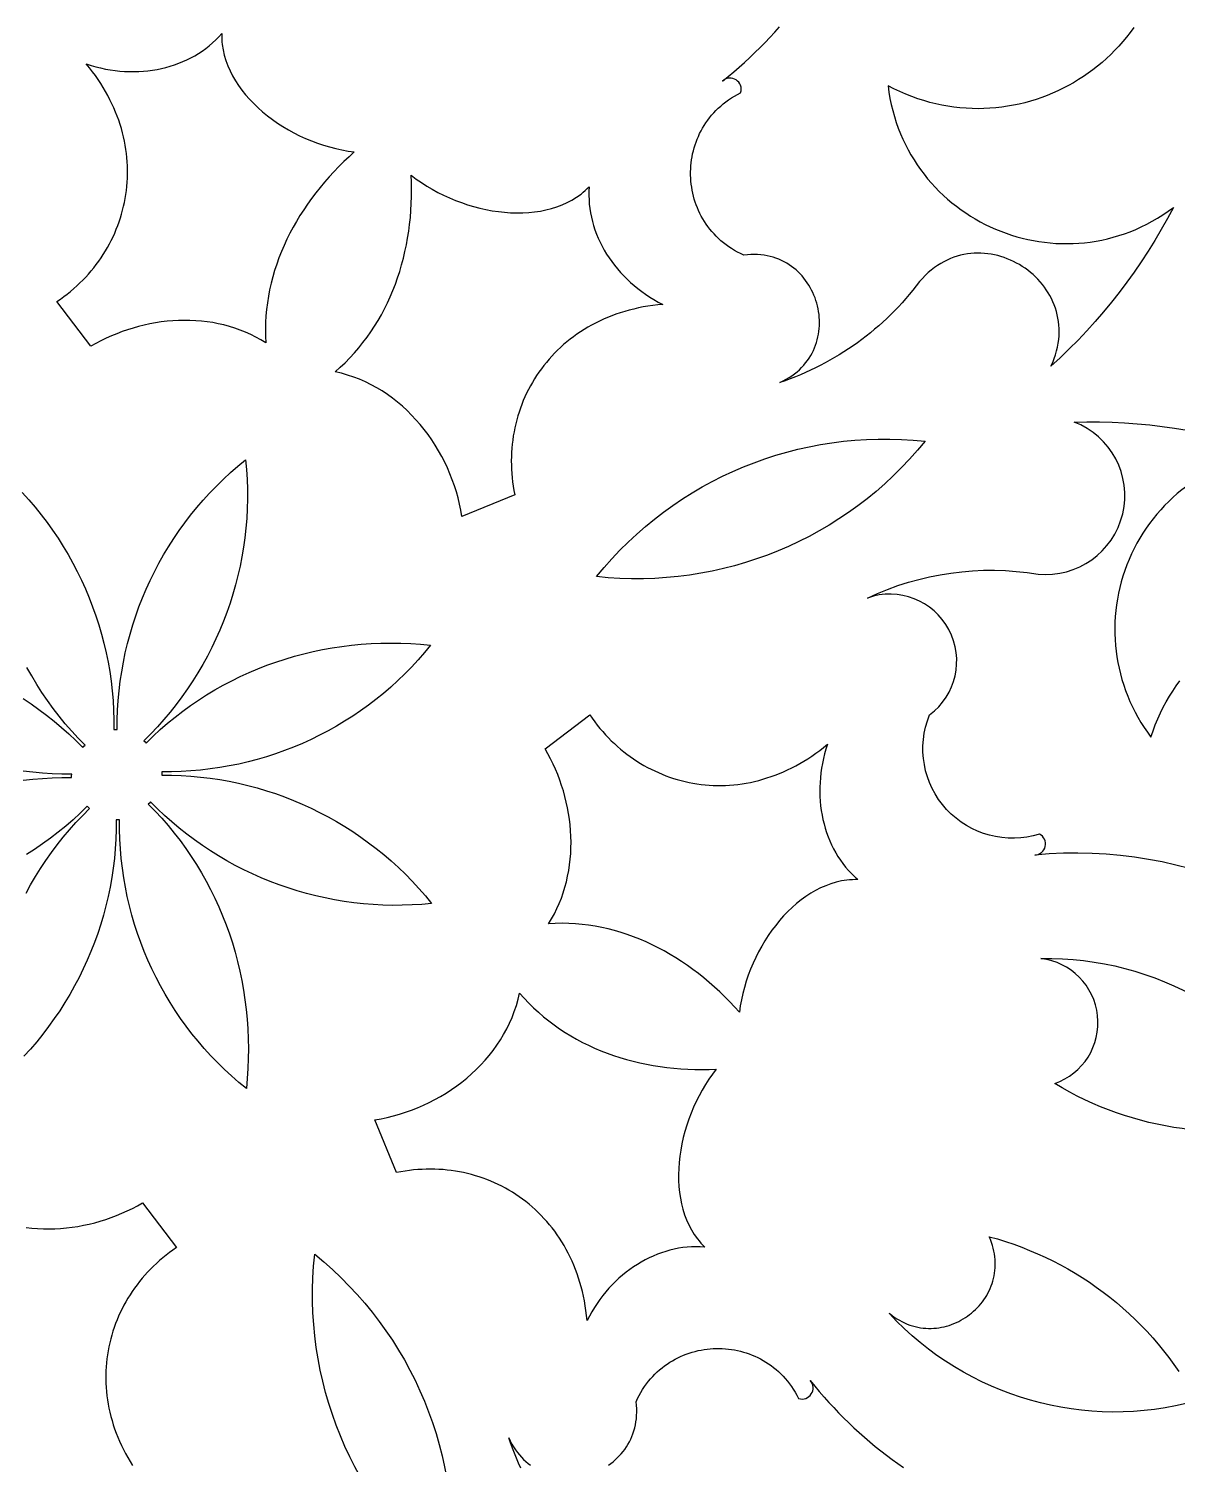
# Model space of a CAD drawing. Extents: x -660 to 660, y -460 to 460.
# Drawn here: x -214.5 to -144.9, y -41.8 to 45.2 of the extents above; entities that cross this region are included whole.
import ezdxf

# ---------------------------------------------------------------- set-up
doc = ezdxf.new("R2010")
doc.units = 0
doc.layers.add('LAYER_1', color=18, linetype='CONTINUOUS')

msp = doc.modelspace()

# ---------------------------------------------------------------- linework, layer by layer
at = {"layer": 'LAYER_1'}
for points in [[(-147.539, 45.248), (-147.75, 44.958), (-147.97, 44.676), (-148.198, 44.401), (-148.434, 44.134), (-148.678, 43.874), (-148.93, 43.623), (-149.189, 43.38), (-149.455, 43.144), (-149.728, 42.918), (-150.007, 42.699), (-150.293, 42.49), (-150.584, 42.289), (-150.882, 42.097), (-151.186, 41.914), (-151.494, 41.741), (-151.808, 41.577), (-152.127, 41.422), (-152.45, 41.277), (-152.778, 41.142), (-153.11, 41.017), (-153.446, 40.902), (-153.786, 40.797), (-154.129, 40.702), (-154.476, 40.619), (-154.825, 40.545), (-155.177, 40.483), (-155.532, 40.432), (-155.889, 40.391), (-156.247, 40.362), (-156.608, 40.345), (-156.97, 40.339), (-157.334, 40.344), (-157.698, 40.362), (-158.063, 40.391), (-158.429, 40.433), (-158.795, 40.486), (-159.162, 40.553), (-159.528, 40.631), (-159.893, 40.723), (-160.258, 40.827), (-160.623, 40.944), (-160.986, 41.075), (-161.347, 41.218), (-161.707, 41.376), (-162.066, 41.546), (-162.422, 41.731), (-162.369, 41.345), (-162.304, 40.965), (-162.226, 40.591), (-162.137, 40.224), (-162.037, 39.864), (-161.925, 39.51), (-161.802, 39.163), (-161.668, 38.824), (-161.523, 38.491), (-161.369, 38.165), (-161.204, 37.847), (-161.03, 37.536), (-160.846, 37.232), (-160.653, 36.936), (-160.452, 36.648), (-160.241, 36.368), (-160.022, 36.096), (-159.795, 35.831), (-159.56, 35.575), (-159.318, 35.327), (-159.068, 35.088), (-158.811, 34.857), (-158.548, 34.635), (-158.277, 34.422), (-158.001, 34.217), (-157.718, 34.021), (-157.43, 33.835), (-157.136, 33.657), (-156.837, 33.489), (-156.533, 33.331), (-156.225, 33.182), (-155.912, 33.042), (-155.594, 32.913), (-155.273, 32.793), (-154.949, 32.683), (-154.62, 32.583), (-154.289, 32.494), (-153.955, 32.415), (-153.618, 32.346), (-153.279, 32.288), (-152.938, 32.241), (-152.596, 32.204), (-152.251, 32.178), (-151.906, 32.163), (-151.559, 32.16), (-151.212, 32.167), (-150.864, 32.186), (-150.516, 32.216), (-150.168, 32.258), (-149.821, 32.312), (-149.474, 32.377), (-149.128, 32.455), (-148.783, 32.544), (-148.439, 32.645), (-148.097, 32.759), (-147.757, 32.885), (-147.42, 33.024), (-147.084, 33.175), (-146.752, 33.339), (-146.422, 33.515), (-146.095, 33.705), (-145.772, 33.908), (-145.453, 34.123), (-145.138, 34.352), (-145.498, 33.677), (-145.872, 33.011), (-146.26, 32.353), (-146.663, 31.705), (-147.08, 31.066), (-147.511, 30.437), (-147.956, 29.818), (-148.414, 29.209), (-148.886, 28.61), (-149.371, 28.022), (-149.869, 27.445), (-150.38, 26.878), (-150.904, 26.323), (-151.44, 25.78), (-151.989, 25.248), (-152.55, 24.728), (-152.446, 24.964), (-152.354, 25.199), (-152.276, 25.432), (-152.209, 25.664), (-152.155, 25.894), (-152.113, 26.122), (-152.083, 26.348), (-152.063, 26.572), (-152.055, 26.793), (-152.058, 27.012), (-152.071, 27.227), (-152.095, 27.44), (-152.128, 27.649), (-152.171, 27.856), (-152.224, 28.058), (-152.286, 28.257), (-152.356, 28.452), (-152.435, 28.642), (-152.523, 28.829), (-152.618, 29.011), (-152.721, 29.188), (-152.832, 29.36), (-152.949, 29.528), (-153.074, 29.69), (-153.205, 29.847), (-153.343, 29.999), (-153.486, 30.144), (-153.636, 30.284), (-153.791, 30.418), (-153.951, 30.545), (-154.116, 30.666), (-154.286, 30.78), (-154.46, 30.888), (-154.638, 30.988), (-154.82, 31.082), (-155.006, 31.168), (-155.195, 31.246), (-155.387, 31.317), (-155.581, 31.38), (-155.778, 31.435), (-155.977, 31.482), (-156.178, 31.52), (-156.381, 31.549), (-156.585, 31.57), (-156.79, 31.582), (-156.996, 31.585), (-157.202, 31.578), (-157.408, 31.562), (-157.615, 31.536), (-157.821, 31.5), (-158.026, 31.455), (-158.231, 31.399), (-158.434, 31.332), (-158.636, 31.256), (-158.836, 31.168), (-159.034, 31.069), (-159.23, 30.96), (-159.423, 30.838), (-159.613, 30.706), (-159.8, 30.562), (-159.984, 30.406), (-160.164, 30.238), (-160.34, 30.057), (-160.512, 29.865), (-160.714, 29.599), (-160.921, 29.338), (-161.132, 29.081), (-161.348, 28.829), (-161.569, 28.581), (-161.794, 28.337), (-162.023, 28.098), (-162.257, 27.864), (-162.495, 27.634), (-162.737, 27.409), (-162.984, 27.188), (-163.234, 26.973), (-163.488, 26.762), (-163.746, 26.556), (-164.008, 26.355), (-164.274, 26.159), (-164.543, 25.969), (-164.816, 25.783), (-165.092, 25.602), (-165.372, 25.427), (-165.655, 25.257), (-165.941, 25.092), (-166.231, 24.933), (-166.524, 24.779), (-166.82, 24.631), (-167.119, 24.488), (-167.421, 24.35), (-167.725, 24.219), (-168.033, 24.093), (-168.343, 23.972), (-168.656, 23.858), (-168.971, 23.749), (-168.776, 23.842), (-168.59, 23.942), (-168.413, 24.047), (-168.245, 24.158), (-168.085, 24.275), (-167.933, 24.397), (-167.79, 24.524), (-167.656, 24.656), (-167.529, 24.792), (-167.411, 24.932), (-167.301, 25.076), (-167.199, 25.224), (-167.105, 25.376), (-167.019, 25.53), (-166.941, 25.688), (-166.871, 25.848), (-166.808, 26.01), (-166.753, 26.174), (-166.705, 26.341), (-166.665, 26.509), (-166.632, 26.678), (-166.607, 26.848), (-166.588, 27.019), (-166.577, 27.191), (-166.573, 27.363), (-166.576, 27.534), (-166.586, 27.706), (-166.603, 27.877), (-166.627, 28.047), (-166.657, 28.216), (-166.694, 28.384), (-166.738, 28.551), (-166.788, 28.715), (-166.844, 28.877), (-166.907, 29.037), (-166.976, 29.195), (-167.052, 29.349), (-167.133, 29.501), (-167.221, 29.648), (-167.314, 29.793), (-167.413, 29.933), (-167.519, 30.069), (-167.629, 30.201), (-167.746, 30.327), (-167.868, 30.449), (-167.996, 30.566), (-168.129, 30.677), (-168.268, 30.782), (-168.412, 30.881), (-168.561, 30.974), (-168.715, 31.061), (-168.875, 31.14), (-169.039, 31.213), (-169.208, 31.278), (-169.382, 31.335), (-169.561, 31.385), (-169.745, 31.426), (-169.933, 31.459), (-170.126, 31.484), (-170.323, 31.499), (-170.525, 31.505), (-170.731, 31.502), (-170.942, 31.489), (-171.156, 31.466), (-171.35, 31.557), (-171.538, 31.653), (-171.721, 31.755), (-171.897, 31.862), (-172.067, 31.974), (-172.231, 32.092), (-172.389, 32.214), (-172.541, 32.341), (-172.688, 32.473), (-172.828, 32.608), (-172.962, 32.748), (-173.09, 32.892), (-173.212, 33.04), (-173.328, 33.191), (-173.438, 33.346), (-173.542, 33.504), (-173.64, 33.665), (-173.731, 33.828), (-173.817, 33.995), (-173.897, 34.164), (-173.971, 34.335), (-174.038, 34.508), (-174.1, 34.684), (-174.155, 34.861), (-174.205, 35.039), (-174.248, 35.219), (-174.285, 35.401), (-174.316, 35.583), (-174.341, 35.766), (-174.36, 35.95), (-174.373, 36.134), (-174.38, 36.319), (-174.38, 36.503), (-174.375, 36.688), (-174.363, 36.872), (-174.346, 37.056), (-174.322, 37.24), (-174.292, 37.422), (-174.256, 37.604), (-174.214, 37.785), (-174.166, 37.964), (-174.111, 38.141), (-174.051, 38.317), (-173.984, 38.491), (-173.911, 38.663), (-173.832, 38.833), (-173.747, 39), (-173.655, 39.165), (-173.558, 39.327), (-173.454, 39.486), (-173.344, 39.642), (-173.228, 39.794), (-173.106, 39.943), (-172.978, 40.088), (-172.843, 40.23), (-172.703, 40.367), (-172.556, 40.5), (-172.403, 40.629), (-172.243, 40.752), (-172.078, 40.872), (-171.906, 40.986), (-171.728, 41.095), (-171.544, 41.199), (-171.353, 41.297), (-171.323, 41.419), (-171.314, 41.537), (-171.326, 41.649), (-171.357, 41.754), (-171.403, 41.851), (-171.464, 41.938), (-171.538, 42.015), (-171.622, 42.079), (-171.715, 42.131), (-171.815, 42.167), (-171.919, 42.188), (-172.027, 42.192), (-172.135, 42.178), (-172.242, 42.143), (-172.347, 42.088), (-172.446, 42.011), (-172.105, 42.286), (-171.769, 42.566), (-171.439, 42.851), (-171.114, 43.141), (-170.794, 43.436), (-170.481, 43.735), (-170.172, 44.039), (-169.87, 44.348), (-169.573, 44.661), (-169.282, 44.978), (-168.997, 45.3)], [(-214.864, 17.076), (-214.469, 16.638), (-214.088, 16.191), (-213.72, 15.734), (-213.365, 15.268), (-213.025, 14.793), (-212.698, 14.309), (-212.385, 13.817), (-212.087, 13.317), (-211.803, 12.809), (-211.534, 12.294), (-211.279, 11.771), (-211.039, 11.242), (-210.814, 10.707), (-210.605, 10.165), (-210.41, 9.618), (-210.231, 9.065), (-210.067, 8.508), (-209.919, 7.945), (-209.787, 7.378), (-209.671, 6.807), (-209.571, 6.232), (-209.488, 5.653), (-209.42, 5.071), (-209.37, 4.487), (-209.336, 3.899), (-209.319, 3.31), (-209.318, 2.719), (-209.217, 2.722), (-209.116, 2.717), (-209.113, 3.307), (-209.092, 3.896), (-209.055, 4.483), (-209.001, 5.067), (-208.931, 5.648), (-208.845, 6.226), (-208.742, 6.801), (-208.624, 7.371), (-208.489, 7.938), (-208.339, 8.5), (-208.174, 9.057), (-207.993, 9.608), (-207.796, 10.155), (-207.585, 10.695), (-207.358, 11.23), (-207.117, 11.758), (-206.861, 12.279), (-206.59, 12.793), (-206.305, 13.3), (-206.005, 13.799), (-205.691, 14.29), (-205.363, 14.772), (-205.021, 15.246), (-204.666, 15.711), (-204.296, 16.166), (-203.914, 16.612), (-203.517, 17.048), (-203.108, 17.473), (-202.685, 17.888), (-202.25, 18.291), (-201.801, 18.684), (-201.34, 19.064), (-201.286, 18.469), (-201.249, 17.875), (-201.229, 17.282), (-201.226, 16.69), (-201.24, 16.1), (-201.271, 15.512), (-201.318, 14.927), (-201.382, 14.344), (-201.462, 13.765), (-201.559, 13.189), (-201.671, 12.616), (-201.8, 12.048), (-201.944, 11.484), (-202.104, 10.925), (-202.279, 10.371), (-202.47, 9.822), (-202.676, 9.279), (-202.897, 8.742), (-203.133, 8.211), (-203.383, 7.687), (-203.649, 7.17), (-203.929, 6.661), (-204.223, 6.159), (-204.532, 5.665), (-204.855, 5.179), (-205.192, 4.702), (-205.543, 4.235), (-205.907, 3.776), (-206.286, 3.327), (-206.677, 2.888), (-207.082, 2.459), (-207.5, 2.041), (-207.425, 1.973), (-207.357, 1.899), (-206.936, 2.314), (-206.504, 2.715), (-206.061, 3.102), (-205.608, 3.474), (-205.146, 3.833), (-204.674, 4.177), (-204.192, 4.506), (-203.702, 4.821), (-203.203, 5.122), (-202.696, 5.408), (-202.181, 5.679), (-201.659, 5.935), (-201.129, 6.176), (-200.592, 6.403), (-200.049, 6.614), (-199.5, 6.81), (-198.944, 6.991), (-198.383, 7.157), (-197.817, 7.308), (-197.246, 7.443), (-196.67, 7.563), (-196.09, 7.667), (-195.506, 7.756), (-194.919, 7.828), (-194.328, 7.886), (-193.734, 7.927), (-193.138, 7.953), (-192.539, 7.962), (-191.939, 7.956), (-191.336, 7.933), (-190.733, 7.894), (-190.128, 7.839), (-190.502, 7.383), (-190.888, 6.939), (-191.286, 6.508), (-191.695, 6.09), (-192.115, 5.684), (-192.546, 5.292), (-192.988, 4.913), (-193.439, 4.547), (-193.901, 4.194), (-194.371, 3.855), (-194.851, 3.53), (-195.339, 3.219), (-195.836, 2.922), (-196.341, 2.64), (-196.853, 2.371), (-197.373, 2.118), (-197.9, 1.879), (-198.434, 1.654), (-198.974, 1.445), (-199.519, 1.251), (-200.071, 1.073), (-200.628, 0.909), (-201.19, 0.762), (-201.756, 0.63), (-202.327, 0.514), (-202.902, 0.414), (-203.48, 0.331), (-204.061, 0.264), (-204.646, 0.213), (-205.233, 0.179), (-205.822, 0.162), (-206.414, 0.162), (-206.41, 0.061), (-206.416, -0.04), (-205.825, -0.044), (-205.236, -0.065), (-204.649, -0.102), (-204.065, -0.156), (-203.484, -0.226), (-202.906, -0.312), (-202.332, -0.415), (-201.761, -0.533), (-201.195, -0.667), (-200.633, -0.817), (-200.076, -0.983), (-199.524, -1.164), (-198.978, -1.36), (-198.437, -1.572), (-197.902, -1.798), (-197.374, -2.04), (-196.853, -2.296), (-196.339, -2.567), (-195.832, -2.852), (-195.333, -3.152), (-194.842, -3.465), (-194.36, -3.793), (-193.886, -4.135), (-193.421, -4.491), (-192.966, -4.86), (-192.52, -5.243), (-192.085, -5.639), (-191.659, -6.049), (-191.245, -6.471), (-190.841, -6.907), (-190.449, -7.356), (-190.068, -7.817), (-190.663, -7.871), (-191.257, -7.908), (-191.85, -7.928), (-192.442, -7.931), (-193.032, -7.917), (-193.62, -7.886), (-194.205, -7.838), (-194.788, -7.774), (-195.367, -7.694), (-195.944, -7.598), (-196.516, -7.485), (-197.084, -7.357), (-197.648, -7.213), (-198.207, -7.053), (-198.762, -6.878), (-199.31, -6.687), (-199.853, -6.481), (-200.39, -6.26), (-200.921, -6.024), (-201.445, -5.773), (-201.962, -5.508), (-202.472, -5.228), (-202.973, -4.933), (-203.467, -4.624), (-203.953, -4.301), (-204.43, -3.965), (-204.898, -3.614), (-205.356, -3.249), (-205.805, -2.871), (-206.244, -2.479), (-206.673, -2.075), (-207.091, -1.656), (-207.16, -1.731), (-207.234, -1.8), (-206.819, -2.221), (-206.418, -2.653), (-206.031, -3.095), (-205.658, -3.548), (-205.3, -4.011), (-204.956, -4.483), (-204.626, -4.964), (-204.311, -5.455), (-204.011, -5.953), (-203.725, -6.46), (-203.454, -6.975), (-203.198, -7.498), (-202.956, -8.028), (-202.73, -8.564), (-202.518, -9.107), (-202.322, -9.657), (-202.141, -10.212), (-201.975, -10.773), (-201.825, -11.339), (-201.689, -11.911), (-201.57, -12.486), (-201.465, -13.066), (-201.377, -13.65), (-201.304, -14.238), (-201.247, -14.829), (-201.205, -15.422), (-201.18, -16.019), (-201.17, -16.617), (-201.177, -17.218), (-201.199, -17.82), (-201.238, -18.424), (-201.293, -19.028), (-201.749, -18.655), (-202.193, -18.269), (-202.624, -17.871), (-203.043, -17.462), (-203.448, -17.041), (-203.841, -16.61), (-204.22, -16.169), (-204.586, -15.717), (-204.938, -15.256), (-205.277, -14.785), (-205.602, -14.306), (-205.913, -13.817), (-206.21, -13.32), (-206.493, -12.816), (-206.761, -12.303), (-207.015, -11.783), (-207.254, -11.256), (-207.478, -10.723), (-207.687, -10.183), (-207.881, -9.637), (-208.06, -9.086), (-208.223, -8.529), (-208.371, -7.967), (-208.502, -7.401), (-208.618, -6.83), (-208.718, -6.255), (-208.802, -5.677), (-208.869, -5.095), (-208.919, -4.511), (-208.953, -3.924), (-208.97, -3.334), (-208.971, -2.743), (-209.072, -2.746), (-209.173, -2.741), (-209.176, -3.332), (-209.197, -3.921), (-209.234, -4.507), (-209.288, -5.091), (-209.358, -5.672), (-209.444, -6.25), (-209.547, -6.825), (-209.665, -7.395), (-209.8, -7.962), (-209.95, -8.524), (-210.115, -9.081), (-210.296, -9.633), (-210.493, -10.179), (-210.704, -10.72), (-210.931, -11.254), (-211.172, -11.782), (-211.428, -12.303), (-211.699, -12.818), (-211.984, -13.324), (-212.284, -13.823), (-212.598, -14.314), (-212.926, -14.797), (-213.268, -15.27), (-213.623, -15.735), (-213.993, -16.191), (-214.375, -16.636), (-214.772, -17.072)], [(-214.822, 4.6), (-214.336, 4.277), (-213.859, 3.94), (-213.391, 3.59), (-212.933, 3.225), (-212.484, 2.847), (-212.045, 2.455), (-211.616, 2.05), (-211.198, 1.632), (-211.129, 1.707), (-211.055, 1.775), (-211.471, 2.197), (-211.872, 2.631), (-212.26, 3.076), (-212.634, 3.532), (-212.994, 3.999), (-213.34, 4.476), (-213.672, 4.963), (-213.989, 5.459), (-214.293, 5.965), (-214.581, 6.479)], [(-214.81, -0.355), (-214.228, -0.288), (-213.643, -0.237), (-213.056, -0.203), (-212.467, -0.186), (-211.875, -0.186), (-211.879, -0.085), (-211.873, 0.016), (-212.464, 0.02), (-213.053, 0.04), (-213.64, 0.078), (-214.224, 0.131), (-214.805, 0.201)], [(-214.64, -7.195), (-214.36, -6.685), (-214.066, -6.183), (-213.757, -5.689), (-213.434, -5.204), (-213.097, -4.727), (-212.746, -4.259), (-212.382, -3.8), (-212.003, -3.351), (-211.612, -2.912), (-211.207, -2.483), (-210.789, -2.065), (-210.864, -1.997), (-210.932, -1.923), (-211.354, -2.338), (-211.787, -2.74), (-212.233, -3.128), (-212.689, -3.502), (-213.156, -3.862), (-213.633, -4.208), (-214.12, -4.54), (-214.616, -4.857)], [(-214.624, -27.445), (-214.28, -27.484), (-213.934, -27.512), (-213.588, -27.527), (-213.24, -27.531), (-212.892, -27.524), (-212.544, -27.505), (-212.197, -27.475), (-211.85, -27.433), (-211.504, -27.381), (-211.16, -27.318), (-210.817, -27.245), (-210.478, -27.161), (-210.14, -27.066), (-209.806, -26.962), (-209.476, -26.848), (-209.149, -26.723), (-208.827, -26.59), (-208.509, -26.446), (-208.196, -26.293), (-207.889, -26.132), (-207.588, -25.961), (-205.522, -28.668), (-205.737, -28.816), (-205.946, -28.969), (-206.151, -29.126), (-206.351, -29.287), (-206.545, -29.452), (-206.735, -29.622), (-206.919, -29.796), (-207.098, -29.974), (-207.272, -30.155), (-207.44, -30.341), (-207.603, -30.53), (-207.761, -30.723), (-207.913, -30.919), (-208.06, -31.118), (-208.201, -31.321), (-208.337, -31.527), (-208.467, -31.736), (-208.591, -31.947), (-208.71, -32.162), (-208.823, -32.379), (-208.93, -32.599), (-209.031, -32.822), (-209.126, -33.047), (-209.215, -33.274), (-209.298, -33.504), (-209.375, -33.735), (-209.446, -33.969), (-209.51, -34.204), (-209.569, -34.442), (-209.621, -34.681), (-209.667, -34.921), (-209.706, -35.163), (-209.739, -35.406), (-209.766, -35.651), (-209.786, -35.897), (-209.799, -36.144), (-209.806, -36.392), (-209.806, -36.641), (-209.799, -36.89), (-209.786, -37.14), (-209.766, -37.391), (-209.739, -37.642), (-209.705, -37.894), (-209.664, -38.145), (-209.616, -38.397), (-209.561, -38.649), (-209.499, -38.901), (-209.43, -39.152), (-209.353, -39.404), (-209.27, -39.655), (-209.179, -39.905), (-209.08, -40.155), (-208.975, -40.404), (-208.861, -40.653), (-208.741, -40.9), (-208.612, -41.146), (-208.476, -41.392), (-208.333, -41.636), (-208.182, -41.879)], [(-144.369, -38.113), (-145.001, -38.254), (-145.635, -38.372), (-146.27, -38.468), (-146.906, -38.542), (-147.543, -38.593), (-148.178, -38.622), (-148.813, -38.63), (-149.446, -38.615), (-150.077, -38.58), (-150.706, -38.522), (-151.331, -38.444), (-151.953, -38.344), (-152.571, -38.224), (-153.183, -38.082), (-153.791, -37.92), (-154.393, -37.738), (-154.988, -37.535), (-155.576, -37.312), (-156.157, -37.069), (-156.73, -36.806), (-157.294, -36.524), (-157.85, -36.222), (-158.395, -35.9), (-158.931, -35.559), (-159.455, -35.2), (-159.969, -34.821), (-160.47, -34.423), (-160.96, -34.007), (-161.436, -33.572), (-161.899, -33.119), (-162.348, -32.648), (-162.197, -32.767), (-162.044, -32.877), (-161.889, -32.978), (-161.733, -33.071), (-161.576, -33.155), (-161.418, -33.231), (-161.258, -33.299), (-161.098, -33.359), (-160.937, -33.411), (-160.776, -33.455), (-160.615, -33.492), (-160.453, -33.52), (-160.292, -33.542), (-160.131, -33.556), (-159.97, -33.564), (-159.81, -33.564), (-159.651, -33.557), (-159.493, -33.544), (-159.336, -33.524), (-159.18, -33.498), (-159.026, -33.465), (-158.873, -33.426), (-158.722, -33.382), (-158.574, -33.331), (-158.427, -33.275), (-158.283, -33.212), (-158.142, -33.145), (-158.003, -33.072), (-157.867, -32.994), (-157.734, -32.91), (-157.605, -32.822), (-157.479, -32.729), (-157.356, -32.631), (-157.237, -32.529), (-157.123, -32.422), (-157.012, -32.311), (-156.906, -32.196), (-156.804, -32.077), (-156.707, -31.954), (-156.614, -31.827), (-156.527, -31.697), (-156.445, -31.563), (-156.368, -31.425), (-156.296, -31.285), (-156.231, -31.141), (-156.171, -30.995), (-156.117, -30.846), (-156.07, -30.694), (-156.029, -30.539), (-155.994, -30.382), (-155.967, -30.223), (-155.946, -30.061), (-155.932, -29.898), (-155.926, -29.733), (-155.927, -29.566), (-155.935, -29.397), (-155.952, -29.227), (-155.976, -29.056), (-156.009, -28.883), (-156.05, -28.709), (-156.099, -28.535), (-156.157, -28.359), (-156.224, -28.183), (-156.3, -28.007), (-155.798, -28.147), (-155.301, -28.301), (-154.809, -28.467), (-154.323, -28.644), (-153.842, -28.834), (-153.367, -29.036), (-152.899, -29.25), (-152.436, -29.475), (-151.98, -29.712), (-151.531, -29.96), (-151.089, -30.219), (-150.654, -30.489), (-150.226, -30.77), (-149.805, -31.061), (-149.392, -31.363), (-148.987, -31.675), (-148.59, -31.998), (-148.202, -32.33), (-147.821, -32.673), (-147.45, -33.025), (-147.087, -33.386), (-146.733, -33.757), (-146.389, -34.137), (-146.054, -34.527), (-145.729, -34.925), (-145.413, -35.332), (-145.108, -35.747), (-144.813, -36.171)], [(-179.357, -41.846), (-179.216, -41.746), (-179.08, -41.641), (-178.949, -41.53), (-178.822, -41.414), (-178.7, -41.291), (-178.583, -41.164), (-178.472, -41.03), (-178.367, -40.892), (-178.268, -40.748), (-178.175, -40.599), (-178.088, -40.444), (-178.009, -40.285), (-177.936, -40.121), (-177.871, -39.951), (-177.814, -39.777), (-177.764, -39.598), (-177.723, -39.415), (-177.69, -39.226), (-177.665, -39.034), (-177.65, -38.836), (-177.644, -38.634), (-177.647, -38.428), (-177.66, -38.218), (-177.683, -38.004), (-177.593, -37.809), (-177.496, -37.621), (-177.395, -37.439), (-177.287, -37.263), (-177.175, -37.093), (-177.057, -36.929), (-176.935, -36.77), (-176.808, -36.618), (-176.677, -36.472), (-176.541, -36.332), (-176.401, -36.198), (-176.257, -36.07), (-176.109, -35.948), (-175.958, -35.832), (-175.803, -35.722), (-175.645, -35.618), (-175.485, -35.52), (-175.321, -35.428), (-175.154, -35.342), (-174.985, -35.263), (-174.814, -35.189), (-174.641, -35.121), (-174.466, -35.06), (-174.289, -35.004), (-174.11, -34.955), (-173.93, -34.912), (-173.749, -34.875), (-173.566, -34.843), (-173.383, -34.818), (-173.199, -34.799), (-173.015, -34.787), (-172.831, -34.78), (-172.646, -34.779), (-172.461, -34.785), (-172.277, -34.796), (-172.093, -34.814), (-171.909, -34.838), (-171.727, -34.868), (-171.545, -34.904), (-171.365, -34.946), (-171.185, -34.994), (-171.008, -35.049), (-170.832, -35.109), (-170.658, -35.176), (-170.486, -35.249), (-170.316, -35.328), (-170.149, -35.413), (-169.984, -35.504), (-169.822, -35.602), (-169.663, -35.705), (-169.507, -35.815), (-169.355, -35.931), (-169.206, -36.053), (-169.061, -36.182), (-168.92, -36.316), (-168.782, -36.457), (-168.649, -36.604), (-168.521, -36.757), (-168.397, -36.916), (-168.277, -37.082), (-168.163, -37.254), (-168.054, -37.432), (-167.95, -37.616), (-167.852, -37.806), (-167.73, -37.837), (-167.612, -37.845), (-167.5, -37.833), (-167.395, -37.803), (-167.298, -37.756), (-167.211, -37.695), (-167.134, -37.622), (-167.07, -37.537), (-167.019, -37.444), (-166.982, -37.345), (-166.961, -37.24), (-166.957, -37.133), (-166.972, -37.024), (-167.006, -36.917), (-167.061, -36.813), (-167.138, -36.713), (-166.863, -37.055), (-166.583, -37.391), (-166.298, -37.721), (-166.008, -38.046), (-165.713, -38.365), (-165.414, -38.679), (-165.11, -38.987), (-164.801, -39.29), (-164.488, -39.587), (-164.171, -39.878), (-163.849, -40.163), (-163.523, -40.443), (-163.193, -40.716), (-162.858, -40.984), (-162.52, -41.246), (-162.178, -41.503), (-161.832, -41.753), (-161.482, -41.997)], [(-184.662, -42.041), (-184.799, -41.739), (-184.931, -41.434), (-185.057, -41.127), (-185.177, -40.817), (-185.291, -40.504), (-185.4, -40.189), (-185.307, -40.383), (-185.207, -40.569), (-185.102, -40.746), (-184.991, -40.915), (-184.874, -41.075), (-184.752, -41.226), (-184.625, -41.369), (-184.494, -41.504), (-184.357, -41.63), (-184.217, -41.748), (-184.073, -41.858)]]:
    msp.add_lwpolyline(points, dxfattribs=at)
for points in [[(-202.786, 44.721), (-202.781, 44.555), (-202.769, 44.39), (-202.752, 44.225), (-202.7, 43.899), (-202.627, 43.576), (-202.532, 43.258), (-202.417, 42.944), (-202.281, 42.635), (-202.127, 42.331), (-201.955, 42.034), (-201.765, 41.742), (-201.559, 41.458), (-201.336, 41.18), (-201.099, 40.91), (-200.847, 40.647), (-200.582, 40.393), (-200.304, 40.147), (-200.013, 39.91), (-199.712, 39.683), (-199.4, 39.466), (-199.079, 39.258), (-198.749, 39.062), (-198.41, 38.876), (-198.065, 38.702), (-197.712, 38.54), (-197.354, 38.39), (-196.991, 38.252), (-196.624, 38.128), (-196.253, 38.017), (-195.879, 37.92), (-195.504, 37.837), (-195.128, 37.768), (-194.751, 37.715), (-195.071, 37.426), (-195.384, 37.13), (-195.688, 36.829), (-195.985, 36.521), (-196.274, 36.208), (-196.554, 35.889), (-196.825, 35.565), (-197.087, 35.235), (-197.341, 34.9), (-197.584, 34.56), (-197.819, 34.216), (-198.043, 33.867), (-198.257, 33.513), (-198.461, 33.155), (-198.654, 32.793), (-198.837, 32.426), (-199.009, 32.056), (-199.169, 31.682), (-199.318, 31.305), (-199.455, 30.925), (-199.581, 30.541), (-199.694, 30.154), (-199.795, 29.764), (-199.883, 29.372), (-199.958, 28.977), (-200.021, 28.579), (-200.07, 28.18), (-200.106, 27.778), (-200.128, 27.374), (-200.136, 26.969), (-200.13, 26.562), (-200.109, 26.154), (-200.409, 26.336), (-200.715, 26.504), (-201.026, 26.659), (-201.343, 26.8), (-201.664, 26.928), (-201.99, 27.043), (-202.32, 27.145), (-202.653, 27.234), (-202.99, 27.31), (-203.329, 27.374), (-203.671, 27.426), (-204.015, 27.466), (-204.361, 27.493), (-204.707, 27.509), (-205.055, 27.513), (-205.403, 27.505), (-205.751, 27.486), (-206.098, 27.456), (-206.445, 27.415), (-206.791, 27.363), (-207.135, 27.3), (-207.477, 27.226), (-207.817, 27.142), (-208.155, 27.048), (-208.489, 26.944), (-208.819, 26.829), (-209.146, 26.705), (-209.468, 26.571), (-209.786, 26.428), (-210.098, 26.275), (-210.406, 26.113), (-210.707, 25.942), (-212.773, 28.65), (-212.558, 28.798), (-212.348, 28.95), (-212.144, 29.107), (-211.944, 29.268), (-211.75, 29.434), (-211.56, 29.604), (-211.376, 29.778), (-211.197, 29.955), (-211.023, 30.137), (-210.855, 30.322), (-210.692, 30.511), (-210.534, 30.704), (-210.382, 30.9), (-210.235, 31.1), (-210.093, 31.302), (-209.958, 31.508), (-209.828, 31.717), (-209.704, 31.929), (-209.585, 32.144), (-209.472, 32.361), (-209.365, 32.581), (-209.264, 32.804), (-209.169, 33.029), (-209.08, 33.256), (-208.997, 33.485), (-208.92, 33.717), (-208.849, 33.95), (-208.785, 34.186), (-208.726, 34.423), (-208.674, 34.662), (-208.628, 34.903), (-208.589, 35.145), (-208.556, 35.388), (-208.529, 35.633), (-208.509, 35.879), (-208.496, 36.126), (-208.489, 36.373), (-208.489, 36.622), (-208.495, 36.872), (-208.509, 37.122), (-208.529, 37.373), (-208.556, 37.624), (-208.59, 37.875), (-208.631, 38.127), (-208.679, 38.379), (-208.734, 38.631), (-208.796, 38.882), (-208.865, 39.134), (-208.941, 39.385), (-209.025, 39.636), (-209.116, 39.887), (-209.215, 40.137), (-209.32, 40.386), (-209.434, 40.634), (-209.554, 40.882), (-209.683, 41.128), (-209.818, 41.373), (-209.962, 41.618), (-210.113, 41.86), (-210.272, 42.102), (-210.439, 42.341), (-210.613, 42.58), (-210.796, 42.816), (-210.986, 43.051), (-210.697, 42.958), (-210.408, 42.876), (-210.118, 42.804), (-209.827, 42.742), (-209.537, 42.69), (-209.247, 42.649), (-208.957, 42.617), (-208.668, 42.596), (-208.381, 42.584), (-208.095, 42.582), (-207.811, 42.59), (-207.529, 42.607), (-207.25, 42.635), (-206.973, 42.671), (-206.699, 42.717), (-206.428, 42.773), (-206.161, 42.838), (-205.898, 42.912), (-205.639, 42.995), (-205.384, 43.088), (-205.135, 43.19), (-204.89, 43.3), (-204.65, 43.42), (-204.417, 43.548), (-204.189, 43.686), (-203.967, 43.832), (-203.752, 43.986), (-203.544, 44.15), (-203.343, 44.322), (-203.149, 44.502), (-202.964, 44.691), (-202.786, 44.888)], [(-191.002, 36.078), (-190.688, 35.859), (-190.365, 35.651), (-190.032, 35.454), (-189.692, 35.268), (-189.344, 35.095), (-188.99, 34.933), (-188.63, 34.783), (-188.265, 34.646), (-187.897, 34.522), (-187.526, 34.411), (-187.152, 34.313), (-186.777, 34.229), (-186.402, 34.159), (-186.027, 34.104), (-185.653, 34.063), (-185.282, 34.036), (-184.913, 34.025), (-184.547, 34.029), (-184.187, 34.049), (-183.832, 34.084), (-183.483, 34.136), (-183.141, 34.205), (-182.807, 34.29), (-182.482, 34.392), (-182.167, 34.512), (-181.862, 34.649), (-181.568, 34.804), (-181.287, 34.978), (-181.018, 35.169), (-180.889, 35.272), (-180.763, 35.38), (-180.642, 35.493), (-180.524, 35.61), (-180.539, 35.345), (-180.543, 35.08), (-180.535, 34.815), (-180.516, 34.551), (-180.486, 34.288), (-180.445, 34.027), (-180.393, 33.766), (-180.331, 33.508), (-180.258, 33.251), (-180.175, 32.997), (-180.082, 32.745), (-179.979, 32.496), (-179.866, 32.249), (-179.743, 32.007), (-179.611, 31.767), (-179.47, 31.532), (-179.319, 31.3), (-179.16, 31.073), (-178.991, 30.85), (-178.814, 30.632), (-178.628, 30.419), (-178.434, 30.211), (-178.232, 30.009), (-178.022, 29.813), (-177.804, 29.623), (-177.578, 29.439), (-177.345, 29.261), (-177.104, 29.091), (-176.856, 28.928), (-176.601, 28.772), (-176.339, 28.623), (-176.07, 28.483), (-176.373, 28.453), (-176.672, 28.417), (-176.967, 28.373), (-177.257, 28.323), (-177.543, 28.265), (-177.825, 28.201), (-178.101, 28.131), (-178.374, 28.054), (-178.641, 27.971), (-178.904, 27.882), (-179.162, 27.786), (-179.416, 27.685), (-179.664, 27.578), (-179.908, 27.465), (-180.147, 27.347), (-180.381, 27.222), (-180.61, 27.093), (-180.834, 26.958), (-181.053, 26.818), (-181.267, 26.673), (-181.476, 26.523), (-181.68, 26.368), (-181.878, 26.209), (-182.071, 26.045), (-182.259, 25.876), (-182.442, 25.703), (-182.619, 25.525), (-182.791, 25.343), (-182.957, 25.158), (-183.118, 24.968), (-183.274, 24.774), (-183.423, 24.577), (-183.568, 24.376), (-183.706, 24.172), (-183.839, 23.964), (-183.966, 23.752), (-184.087, 23.538), (-184.203, 23.32), (-184.313, 23.1), (-184.416, 22.877), (-184.514, 22.65), (-184.606, 22.422), (-184.692, 22.19), (-184.772, 21.957), (-184.845, 21.721), (-184.913, 21.482), (-184.974, 21.242), (-185.03, 21), (-185.078, 20.756), (-185.121, 20.51), (-185.157, 20.262), (-185.187, 20.013), (-185.211, 19.762), (-185.228, 19.51), (-185.238, 19.257), (-185.242, 19.003), (-185.239, 18.748), (-185.23, 18.492), (-185.214, 18.235), (-185.191, 17.978), (-185.162, 17.72), (-185.126, 17.461), (-185.083, 17.203), (-185.033, 16.944), (-188.234, 15.628), (-188.298, 16.004), (-188.375, 16.379), (-188.465, 16.753), (-188.569, 17.124), (-188.686, 17.492), (-188.815, 17.857), (-188.957, 18.218), (-189.112, 18.575), (-189.278, 18.926), (-189.457, 19.272), (-189.647, 19.612), (-189.848, 19.945), (-190.06, 20.271), (-190.284, 20.59), (-190.518, 20.9), (-190.762, 21.201), (-191.017, 21.493), (-191.282, 21.776), (-191.557, 22.048), (-191.841, 22.309), (-192.135, 22.558), (-192.437, 22.796), (-192.749, 23.021), (-193.069, 23.233), (-193.398, 23.431), (-193.734, 23.616), (-194.079, 23.785), (-194.431, 23.94), (-194.791, 24.079), (-195.159, 24.201), (-195.533, 24.307), (-195.914, 24.395), (-195.605, 24.667), (-195.308, 24.949), (-195.021, 25.24), (-194.745, 25.539), (-194.48, 25.846), (-194.226, 26.162), (-193.982, 26.485), (-193.749, 26.816), (-193.527, 27.154), (-193.315, 27.499), (-193.114, 27.851), (-192.923, 28.209), (-192.744, 28.573), (-192.574, 28.943), (-192.415, 29.319), (-192.267, 29.7), (-192.129, 30.086), (-192.002, 30.477), (-191.885, 30.873), (-191.779, 31.273), (-191.683, 31.677), (-191.597, 32.084), (-191.522, 32.495), (-191.457, 32.91), (-191.402, 33.327), (-191.357, 33.747), (-191.323, 34.169), (-191.299, 34.594), (-191.285, 35.02), (-191.282, 35.448), (-191.288, 35.877), (-191.305, 36.308)], [(-180.34, 3.401), (-180.188, 3.192), (-180.031, 2.987), (-179.87, 2.788), (-179.704, 2.593), (-179.535, 2.404), (-179.361, 2.219), (-179.183, 2.04), (-179.001, 1.867), (-178.816, 1.698), (-178.627, 1.535), (-178.434, 1.377), (-178.238, 1.225), (-178.039, 1.078), (-177.836, 0.937), (-177.63, 0.801), (-177.421, 0.671), (-177.209, 0.547), (-176.995, 0.428), (-176.777, 0.316), (-176.557, 0.209), (-176.335, 0.108), (-176.11, 0.013), (-175.882, -0.076), (-175.653, -0.16), (-175.421, -0.236), (-175.188, -0.307), (-174.952, -0.372), (-174.715, -0.43), (-174.476, -0.483), (-174.236, -0.528), (-173.994, -0.568), (-173.75, -0.601), (-173.505, -0.627), (-173.26, -0.647), (-173.013, -0.661), (-172.765, -0.668), (-172.516, -0.668), (-172.267, -0.661), (-172.016, -0.648), (-171.766, -0.628), (-171.515, -0.601), (-171.263, -0.567), (-171.011, -0.526), (-170.76, -0.478), (-170.508, -0.423), (-170.256, -0.361), (-170.004, -0.292), (-169.753, -0.215), (-169.502, -0.131), (-169.251, -0.04), (-169.002, 0.058), (-168.752, 0.164), (-168.504, 0.277), (-168.257, 0.398), (-168.01, 0.526), (-167.765, 0.662), (-167.521, 0.805), (-167.278, 0.956), (-167.037, 1.115), (-166.797, 1.282), (-166.559, 1.457), (-166.322, 1.639), (-166.087, 1.83), (-166.18, 1.541), (-166.262, 1.251), (-166.334, 0.961), (-166.396, 0.67), (-166.448, 0.38), (-166.489, 0.09), (-166.521, -0.2), (-166.542, -0.488), (-166.554, -0.776), (-166.556, -1.061), (-166.548, -1.346), (-166.531, -1.627), (-166.504, -1.907), (-166.467, -2.184), (-166.421, -2.458), (-166.365, -2.728), (-166.3, -2.996), (-166.226, -3.259), (-166.143, -3.518), (-166.05, -3.772), (-165.949, -4.022), (-165.838, -4.267), (-165.718, -4.506), (-165.59, -4.74), (-165.453, -4.968), (-165.307, -5.189), (-165.152, -5.404), (-164.988, -5.612), (-164.817, -5.813), (-164.636, -6.007), (-164.447, -6.193), (-164.25, -6.371), (-164.417, -6.371), (-164.583, -6.376), (-164.748, -6.387), (-164.913, -6.405), (-165.239, -6.456), (-165.562, -6.53), (-165.881, -6.625), (-166.195, -6.74), (-166.503, -6.875), (-166.807, -7.029), (-167.104, -7.202), (-167.396, -7.392), (-167.681, -7.598), (-167.958, -7.82), (-168.229, -8.058), (-168.491, -8.31), (-168.746, -8.575), (-168.991, -8.853), (-169.228, -9.143), (-169.455, -9.444), (-169.673, -9.756), (-169.88, -10.078), (-170.076, -10.408), (-170.262, -10.746), (-170.436, -11.092), (-170.598, -11.444), (-170.748, -11.803), (-170.886, -12.166), (-171.01, -12.533), (-171.121, -12.904), (-171.219, -13.277), (-171.301, -13.653), (-171.37, -14.029), (-171.423, -14.406), (-171.712, -14.086), (-172.008, -13.773), (-172.309, -13.468), (-172.617, -13.171), (-172.93, -12.883), (-173.249, -12.603), (-173.574, -12.332), (-173.903, -12.069), (-174.238, -11.816), (-174.578, -11.572), (-174.923, -11.338), (-175.272, -11.114), (-175.625, -10.9), (-175.984, -10.696), (-176.346, -10.502), (-176.712, -10.32), (-177.082, -10.148), (-177.456, -9.988), (-177.833, -9.839), (-178.214, -9.701), (-178.597, -9.576), (-178.984, -9.463), (-179.374, -9.362), (-179.767, -9.274), (-180.162, -9.198), (-180.559, -9.136), (-180.959, -9.087), (-181.36, -9.051), (-181.764, -9.029), (-182.169, -9.021), (-182.576, -9.027), (-182.985, -9.048), (-182.803, -8.748), (-182.634, -8.442), (-182.48, -8.13), (-182.338, -7.814), (-182.21, -7.492), (-182.095, -7.166), (-181.994, -6.837), (-181.904, -6.503), (-181.828, -6.167), (-181.764, -5.827), (-181.712, -5.485), (-181.673, -5.142), (-181.645, -4.796), (-181.629, -4.449), (-181.625, -4.102), (-181.633, -3.754), (-181.652, -3.406), (-181.682, -3.058), (-181.723, -2.711), (-181.775, -2.366), (-181.838, -2.021), (-181.912, -1.679), (-181.996, -1.339), (-182.09, -1.002), (-182.195, -0.668), (-182.309, -0.337), (-182.433, -0.011), (-182.567, 0.312), (-182.71, 0.629), (-182.863, 0.942), (-183.025, 1.249), (-183.196, 1.55), (-180.488, 3.616)], [(-184.471, -13.551), (-184.189, -13.849), (-183.899, -14.135), (-183.599, -14.411), (-183.292, -14.677), (-182.976, -14.931), (-182.653, -15.175), (-182.322, -15.408), (-181.984, -15.63), (-181.639, -15.842), (-181.288, -16.043), (-180.93, -16.233), (-180.565, -16.413), (-180.195, -16.582), (-179.819, -16.741), (-179.438, -16.889), (-179.052, -17.027), (-178.661, -17.155), (-178.266, -17.271), (-177.866, -17.378), (-177.462, -17.474), (-177.054, -17.56), (-176.643, -17.635), (-176.229, -17.7), (-175.811, -17.755), (-175.391, -17.799), (-174.969, -17.834), (-174.545, -17.857), (-174.118, -17.871), (-173.69, -17.875), (-173.261, -17.868), (-172.831, -17.852), (-173.06, -18.155), (-173.279, -18.469), (-173.487, -18.792), (-173.684, -19.125), (-173.87, -19.465), (-174.044, -19.813), (-174.205, -20.167), (-174.355, -20.527), (-174.492, -20.891), (-174.616, -21.26), (-174.727, -21.631), (-174.825, -22.004), (-174.909, -22.379), (-174.979, -22.755), (-175.035, -23.13), (-175.076, -23.503), (-175.102, -23.875), (-175.113, -24.244), (-175.109, -24.609), (-175.09, -24.97), (-175.054, -25.325), (-175.002, -25.674), (-174.934, -26.016), (-174.848, -26.349), (-174.746, -26.675), (-174.626, -26.99), (-174.489, -27.295), (-174.334, -27.589), (-174.161, -27.87), (-173.969, -28.139), (-173.866, -28.268), (-173.758, -28.393), (-173.646, -28.515), (-173.528, -28.633), (-173.794, -28.618), (-174.059, -28.614), (-174.323, -28.622), (-174.587, -28.641), (-174.85, -28.671), (-175.112, -28.712), (-175.372, -28.763), (-175.631, -28.826), (-175.887, -28.898), (-176.142, -28.981), (-176.393, -29.075), (-176.643, -29.178), (-176.889, -29.291), (-177.132, -29.413), (-177.371, -29.545), (-177.607, -29.687), (-177.838, -29.837), (-178.066, -29.997), (-178.288, -30.165), (-178.506, -30.343), (-178.719, -30.528), (-178.927, -30.722), (-179.129, -30.924), (-179.325, -31.135), (-179.516, -31.353), (-179.7, -31.579), (-179.877, -31.812), (-180.047, -32.053), (-180.21, -32.301), (-180.366, -32.556), (-180.515, -32.818), (-180.655, -33.087), (-180.685, -32.783), (-180.722, -32.484), (-180.765, -32.189), (-180.816, -31.899), (-180.873, -31.613), (-180.937, -31.332), (-181.007, -31.055), (-181.084, -30.783), (-181.167, -30.515), (-181.256, -30.253), (-181.352, -29.994), (-181.453, -29.741), (-181.56, -29.492), (-181.673, -29.248), (-181.792, -29.01), (-181.916, -28.776), (-182.045, -28.547), (-182.18, -28.322), (-182.32, -28.103), (-182.465, -27.89), (-182.615, -27.681), (-182.77, -27.477), (-182.929, -27.279), (-183.094, -27.085), (-183.262, -26.897), (-183.436, -26.715), (-183.613, -26.538), (-183.795, -26.366), (-183.981, -26.199), (-184.17, -26.038), (-184.364, -25.883), (-184.561, -25.733), (-184.762, -25.589), (-184.967, -25.451), (-185.175, -25.318), (-185.386, -25.191), (-185.6, -25.069), (-185.818, -24.954), (-186.038, -24.844), (-186.262, -24.74), (-186.488, -24.642), (-186.717, -24.551), (-186.948, -24.465), (-187.182, -24.385), (-187.418, -24.311), (-187.656, -24.244), (-187.896, -24.182), (-188.139, -24.127), (-188.383, -24.078), (-188.629, -24.036), (-188.876, -23.999), (-189.125, -23.969), (-189.376, -23.946), (-189.628, -23.929), (-189.881, -23.919), (-190.135, -23.915), (-190.39, -23.917), (-190.646, -23.927), (-190.903, -23.943), (-191.16, -23.965), (-191.418, -23.995), (-191.677, -24.031), (-191.936, -24.074), (-192.194, -24.124), (-193.511, -20.922), (-193.134, -20.859), (-192.759, -20.782), (-192.385, -20.691), (-192.014, -20.588), (-191.646, -20.471), (-191.281, -20.341), (-190.92, -20.199), (-190.564, -20.045), (-190.212, -19.878), (-189.866, -19.7), (-189.526, -19.51), (-189.193, -19.309), (-188.867, -19.096), (-188.549, -18.873), (-188.238, -18.639), (-187.937, -18.394), (-187.645, -18.139), (-187.362, -17.874), (-187.091, -17.6), (-186.83, -17.316), (-186.58, -17.022), (-186.342, -16.719), (-186.117, -16.408), (-185.905, -16.088), (-185.707, -15.759), (-185.522, -15.422), (-185.353, -15.078), (-185.198, -14.725), (-185.06, -14.365), (-184.937, -13.998), (-184.832, -13.624), (-184.743, -13.243)]]:
    msp.add_lwpolyline(points, close=True, dxfattribs=at)
msp.add_lwpolyline([(-129.8, -15.876, 0.270929), (-153.538, -4.885, 0.777705), (-153.244, -3.613, -0.636132), (-159.904, 3.612, 0.862472), (-163.668, 10.69, -0.153049), (-153.333, 12.138, 0.87466), (-151.143, 21.354, -0.089383), (-139.136, 19.547, 0.578149), (-146.499, 2.259), (-146.37, 2.638), (-146.23, 3.01), (-146.079, 3.372), (-145.917, 3.726), (-145.746, 4.072), (-145.564, 4.408), (-145.373, 4.736), (-145.172, 5.056), (-144.963, 5.366), (-144.744, 5.667)], format="xyb", dxfattribs=at)
for points in [[(-180.084, 11.988, -0.255743), (-160.181, 20.19, -0.255743)], [(-153.156, -11.154, -0.281952), (-136.454, -20.902, -0.207503), (-152.32, -18.728, 0.794747)], [(-197.15, -29.073, -0.255743), (-188.948, -48.975, -0.255743)]]:
    msp.add_lwpolyline(points, format="xyb", close=True, dxfattribs=at)

doc.saveas('drawing.dxf')
